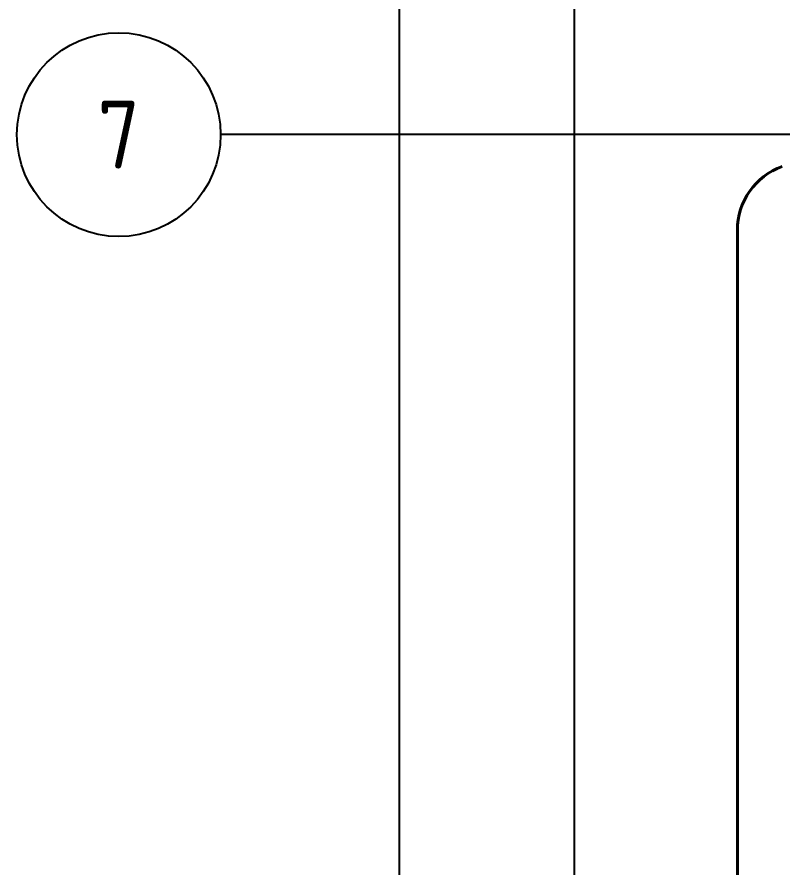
# Model space of a CAD drawing. Header units: millimetres. Extents: x 0 to 4205, y 0 to 2970.
# Drawn here: x 1048.9 to 1330.7, y 1116.4 to 1429.3 of the extents above; entities that cross this region are included whole.
import ezdxf

# ---------------------------------------------------------------- set-up
doc = ezdxf.new("R2010")
doc.units = ezdxf.units.MM
doc.header["$LTSCALE"] = 5
for name, color, linetype, lineweight in [('가시적인 것(ISO)', 3, 'Continuous', 40), ('기호(ISO)', 5, 'Continuous', 25), ('치수(ISO)', 2, 'Continuous', 25)]:
    doc.layers.add(name, color=color, linetype=linetype, lineweight=lineweight)
doc.styles.add('부품번호텍스트_PSTEK_POSCO', font='isocp.shx')
doc.styles.add('치수 텍스트_PSTEK_POSCO', font='isocp.shx')
doc.dimstyles.new('치수_PSTEK_POSCO', dxfattribs={"dimscale": 5, "dimtxt": 3, "dimasz": 2, "dimexe": 2, "dimexo": 2.5, "dimgap": 1, "dimtad": 1, "dimrnd": 1e-08, "dimdsep": 46, "dimtxsty": '치수 텍스트_PSTEK_POSCO', "dimcen": 0.09, "dimdle": 10, "dimclrd": 7, "dimclre": 7, "dimclrt": 2, "dimadec": 1, "dimazin": 2, "dimtfac": 1, "dimtmove": 0, "dimatfit": 3, "dimfxl": 0, "dimtolj": 1, "dimlwd": -1, "dimlwe": -1, "dimarcsym": 0})

# ---------------------------------------------------------------- blocks, each defined once
blk = doc.blocks.new('*D28')
at = {"layer": 'Defpoints', "color": 0, "transparency": 16777216}
for p in [(1254.2, 1569.62), (1351.2, 1569.62), (1354.2, 551.42)]:
    blk.add_point(p, dxfattribs=at)
at = {"layer": '치수(ISO)', "color": 7, "transparency": 16777216}
for p, q in [((1338.7, 1569.62), (1244.2, 1569.62)), ((1254.2, 561.42), (1254.2, 1559.62)), ((1341.7, 551.42), (1244.2, 551.42))]:
    blk.add_line(p, q, dxfattribs=at)
for points in [[(1252.54, 1559.62), (1255.87, 1559.62), (1254.2, 1569.62)], [(1252.54, 561.42), (1255.87, 561.42), (1254.2, 551.42)]]:
    blk.add_solid(points, dxfattribs=at)
at = {"layer": '치수(ISO)', "color": 2, "transparency": 16777216, "insert": (1241.7, 1036.82), "char_height": 15, "attachment_point": 4, "rotation": 90, "style": '치수 텍스트_PSTEK_POSCO'}
blk.add_mtext('\\A1;1018.2', dxfattribs=at)
blk = doc.blocks.new('*D30')
at = {"layer": 'Defpoints', "color": 0, "transparency": 16777216}
for p in [(1569.2, 1653.62), (1189.69, 476.42), (1354.2, 476.42)]:
    blk.add_point(p, dxfattribs=at)
at = {"layer": '치수(ISO)', "color": 7, "transparency": 16777216}
for p, q in [((1556.7, 1653.62), (1179.69, 1653.62)), ((1189.69, 1643.62), (1189.69, 486.42)), ((1341.7, 476.42), (1179.69, 476.42))]:
    blk.add_line(p, q, dxfattribs=at)
for points in [[(1188.02, 1643.62), (1191.35, 1643.62), (1189.69, 1653.62)], [(1188.02, 486.42), (1191.35, 486.42), (1189.69, 476.42)]]:
    blk.add_solid(points, dxfattribs=at)
at = {"layer": '치수(ISO)', "color": 2, "transparency": 16777216, "insert": (1177.19, 1041.32), "char_height": 15, "attachment_point": 4, "rotation": 90, "style": '치수 텍스트_PSTEK_POSCO'}
blk.add_mtext('\\A1;1177.2', dxfattribs=at)

msp = doc.modelspace()

# ---------------------------------------------------------------- linework, layer by layer
at = {"layer": '가시적인 것(ISO)'}
msp.add_line((1314.2036, 1350.7345), (1314.2036, 632.1004), dxfattribs=at)
msp.add_arc((1339.2036, 1350.7345), 25, 110, 180, dxfattribs=at)
at = {"layer": '기호(ISO)', "color": 7}
msp.add_line((1494.4599, 1385.941), (1123.8995, 1385.941), dxfattribs=at)
at = {"layer": '기호(ISO)'}
msp.add_circle((1086.3995, 1385.941), 37.5, dxfattribs=at)

# ---------------------------------------------------------------- texts
at = {"layer": '기호(ISO)', "color": 7, "insert": (1086.3995, 1385.9708), "char_height": 25, "attachment_point": 5, "style": '부품번호텍스트_PSTEK_POSCO'}
msp.add_mtext('7', dxfattribs=at)

# ---------------------------------------------------------------- dimensions: what is measured, and where the dimension line sits
at = {"layer": '치수(ISO)', "color": 7}
for base, p1, p2, angle, picture, middle in [((1189.6879, 476.4175), (1569.2036, 1653.6175), (1354.2036, 476.4175), 270, '*D30', (1189.6879, 1065.0175)), ((1254.2036, 1569.6175), (1354.2036, 551.4175), (1351.2036, 1569.6175), 90, '*D28', (1254.2036, 1060.5175))]:
    dim = msp.add_linear_dim(base=base, p1=p1, p2=p2, angle=angle, dimstyle='치수_PSTEK_POSCO', override={"dimdec": 2, "dimtp": 0, "dimtm": 0, "dimtdec": 2, "dimtofl": 0, "dimatfit": 1}, dxfattribs=at)
    dim.commit()
    dim.dimension.update_dxf_attribs({"geometry": picture, "text_midpoint": middle, "dimtype": 160})

doc.saveas('drawing.dxf')
